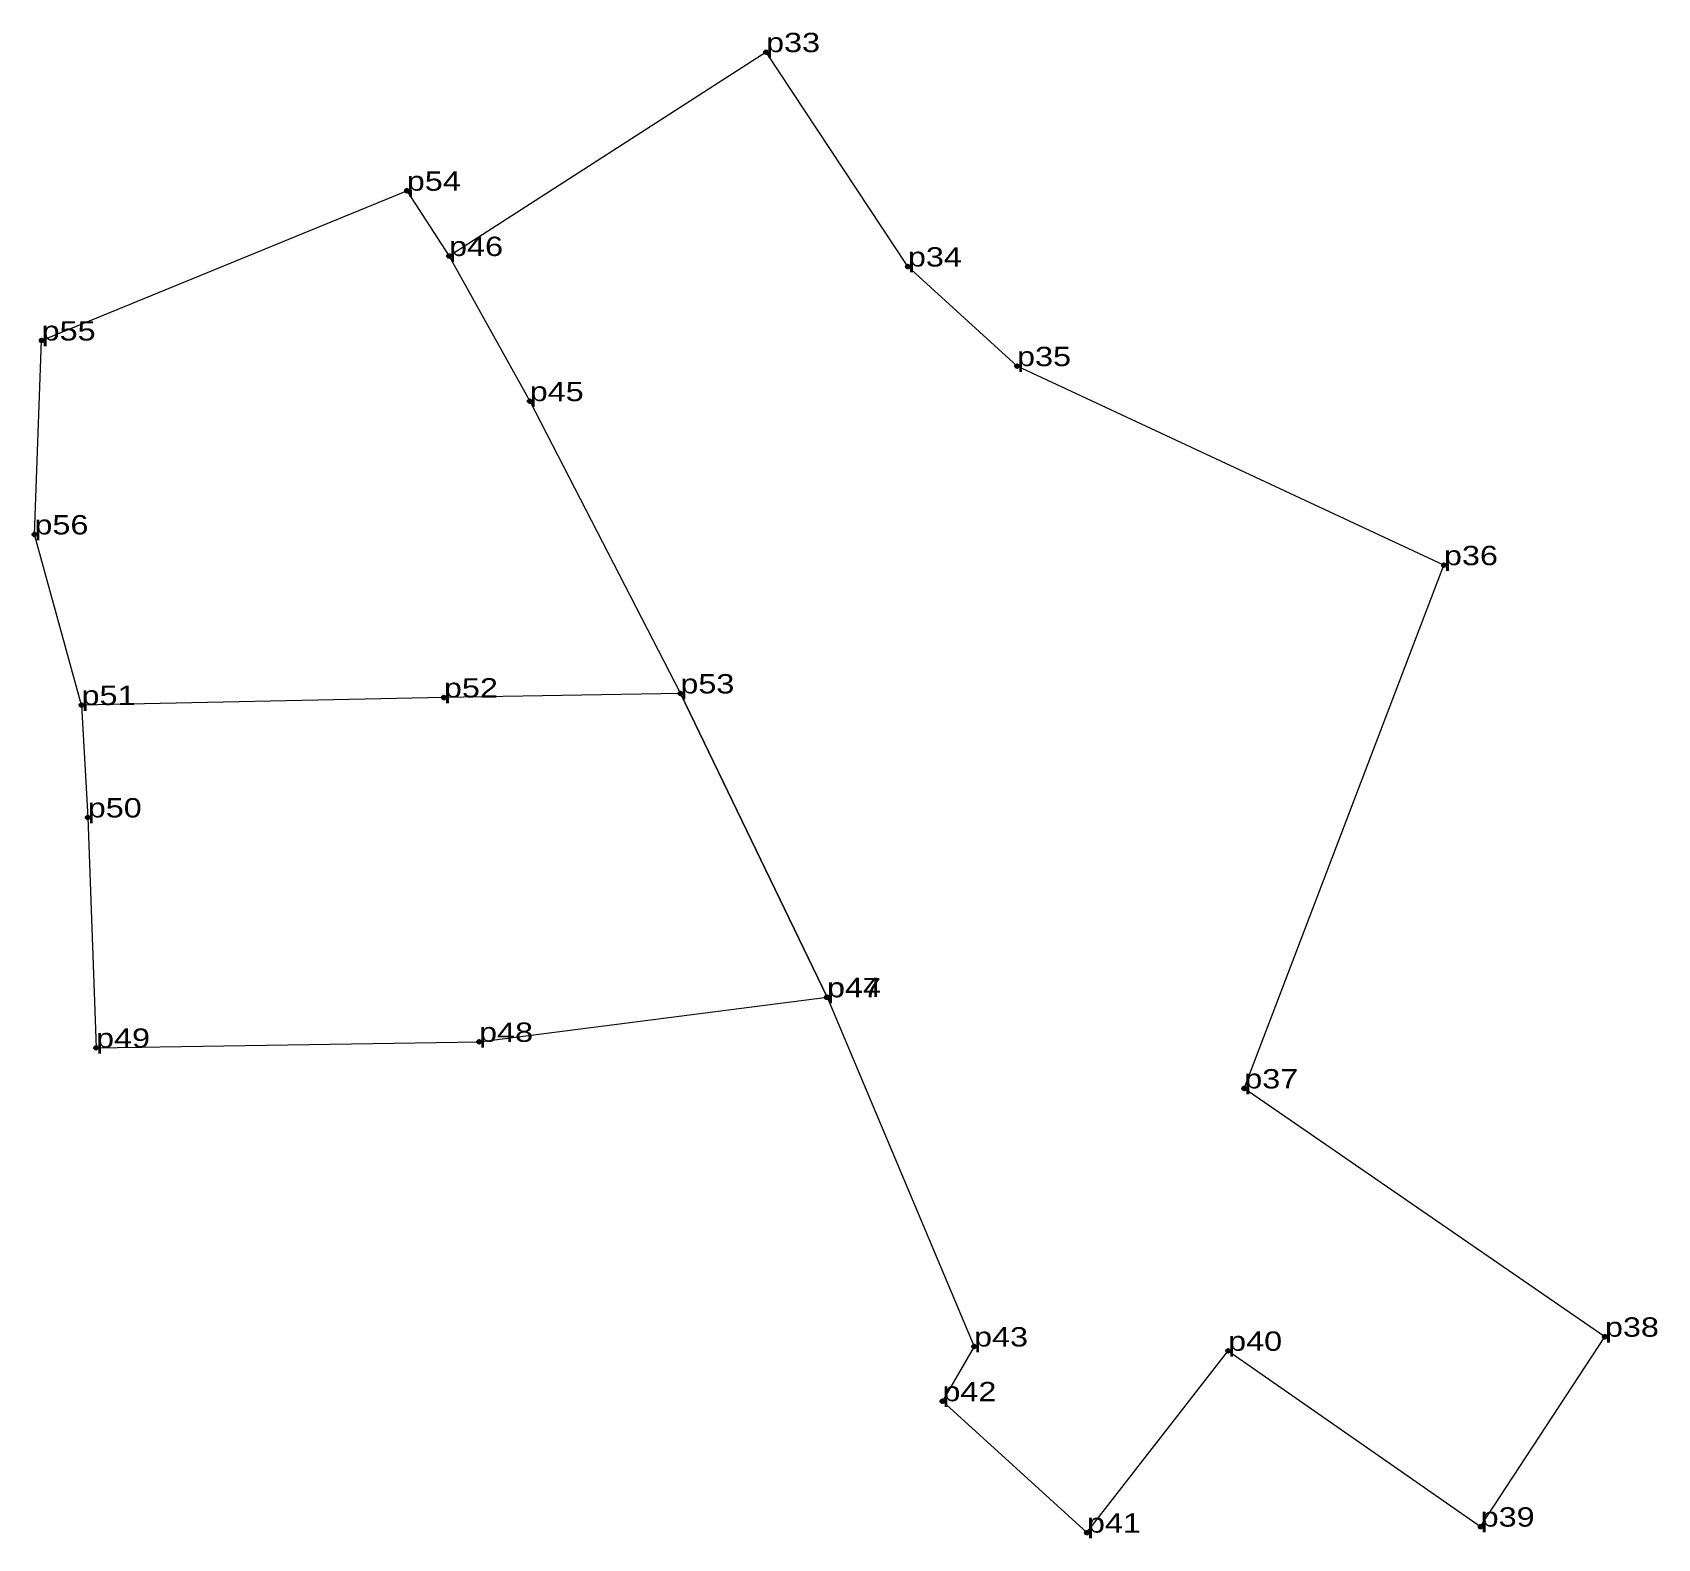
# Model space of a CAD drawing. Header units: metres. Extents: x 550482 to 550633, y 1840809 to 1840949.
import ezdxf

# ---------------------------------------------------------------- set-up
doc = ezdxf.new("R2010")
doc.units = ezdxf.units.M
doc.header["$LTSCALE"] = 0.72
doc.header["$PDMODE"] = 32
doc.header["$PDSIZE"] = 0.36
doc.layers.add('12', color=7, linetype='Continuous')
doc.layers.add('7', color=7, linetype='Continuous')
doc.layers.add('36', color=7, linetype='Continuous', lineweight=13)

msp = doc.modelspace()

# ---------------------------------------------------------------- linework, layer by layer
at = {"layer": '36'}
for points in [[(550550.39, 1840947.66), (550520.91, 1840928.7), (550528.41, 1840915.2), (550542.42, 1840888.02), (550556.06, 1840859.78), (550569.73, 1840827.29), (550566.79, 1840822.2), (550580.23, 1840809.98), (550593.36, 1840826.89), (550616.84, 1840810.54), (550628.4, 1840828.2), (550594.86, 1840851.29), (550613.43, 1840899.95), (550573.73, 1840918.46), (550563.58, 1840927.72)], [(550516.98, 1840934.77), (550520.91, 1840928.7), (550528.41, 1840915.2), (550542.42, 1840888.02), (550520.43, 1840887.64), (550486.73, 1840886.94), (550482.35, 1840902.81), (550483.02, 1840920.84)], [(550486.73, 1840886.94), (550487.31, 1840876.49), (550488.08, 1840855.07), (550523.7, 1840855.62), (550556.06, 1840859.78), (550542.42, 1840888.02), (550520.43, 1840887.64)]]:
    msp.add_lwpolyline(points, close=True, dxfattribs=at)
at = {"layer": '7'}
for p in [(550550.39, 1840947.66), (550516.98, 1840934.77), (550520.91, 1840928.7), (550563.58, 1840927.72), (550483.02, 1840920.84), (550573.73, 1840918.46), (550528.41, 1840915.2), (550482.35, 1840902.81), (550613.43, 1840899.95), (550542.42, 1840888.02), (550486.73, 1840886.94), (550520.43, 1840887.64), (550487.31, 1840876.49), (550556.04, 1840859.76), (550556.06, 1840859.78), (550488.08, 1840855.07), (550523.7, 1840855.62), (550594.86, 1840851.29), (550569.73, 1840827.29), (550628.4, 1840828.2), (550593.36, 1840826.89), (550566.79, 1840822.2), (550580.23, 1840809.98), (550616.84, 1840810.54)]:
    msp.add_point(p, dxfattribs=at)

# ---------------------------------------------------------------- texts
at = {"layer": '12', "width": 1.25}
for s, p in [('p33', (550550.39, 1840947.66)), ('p54', (550516.98, 1840934.77)), ('p46', (550520.91, 1840928.7)), ('p34', (550563.58, 1840927.72)), ('p55', (550483.02, 1840920.84)), ('p35', (550573.73, 1840918.46)), ('p45', (550528.41, 1840915.2)), ('p56', (550482.35, 1840902.81)), ('p36', (550613.43, 1840899.95)), ('p52', (550520.43, 1840887.64)), ('p53', (550542.42, 1840888.02)), ('p51', (550486.73, 1840886.94)), ('p50', (550487.31, 1840876.49)), ('p47', (550556.04, 1840859.76)), ('p44', (550556.06, 1840859.78)), ('p49', (550488.08, 1840855.07)), ('p48', (550523.7, 1840855.62)), ('p37', (550594.86, 1840851.29)), ('p43', (550569.73, 1840827.29)), ('p38', (550628.4, 1840828.2)), ('p40', (550593.36, 1840826.89)), ('p42', (550566.79, 1840822.2)), ('p39', (550616.84, 1840810.54)), ('p41', (550580.23, 1840809.98))]:
    msp.add_text(s, height=1.8, dxfattribs=at).set_placement(p)

doc.saveas('drawing.dxf')
